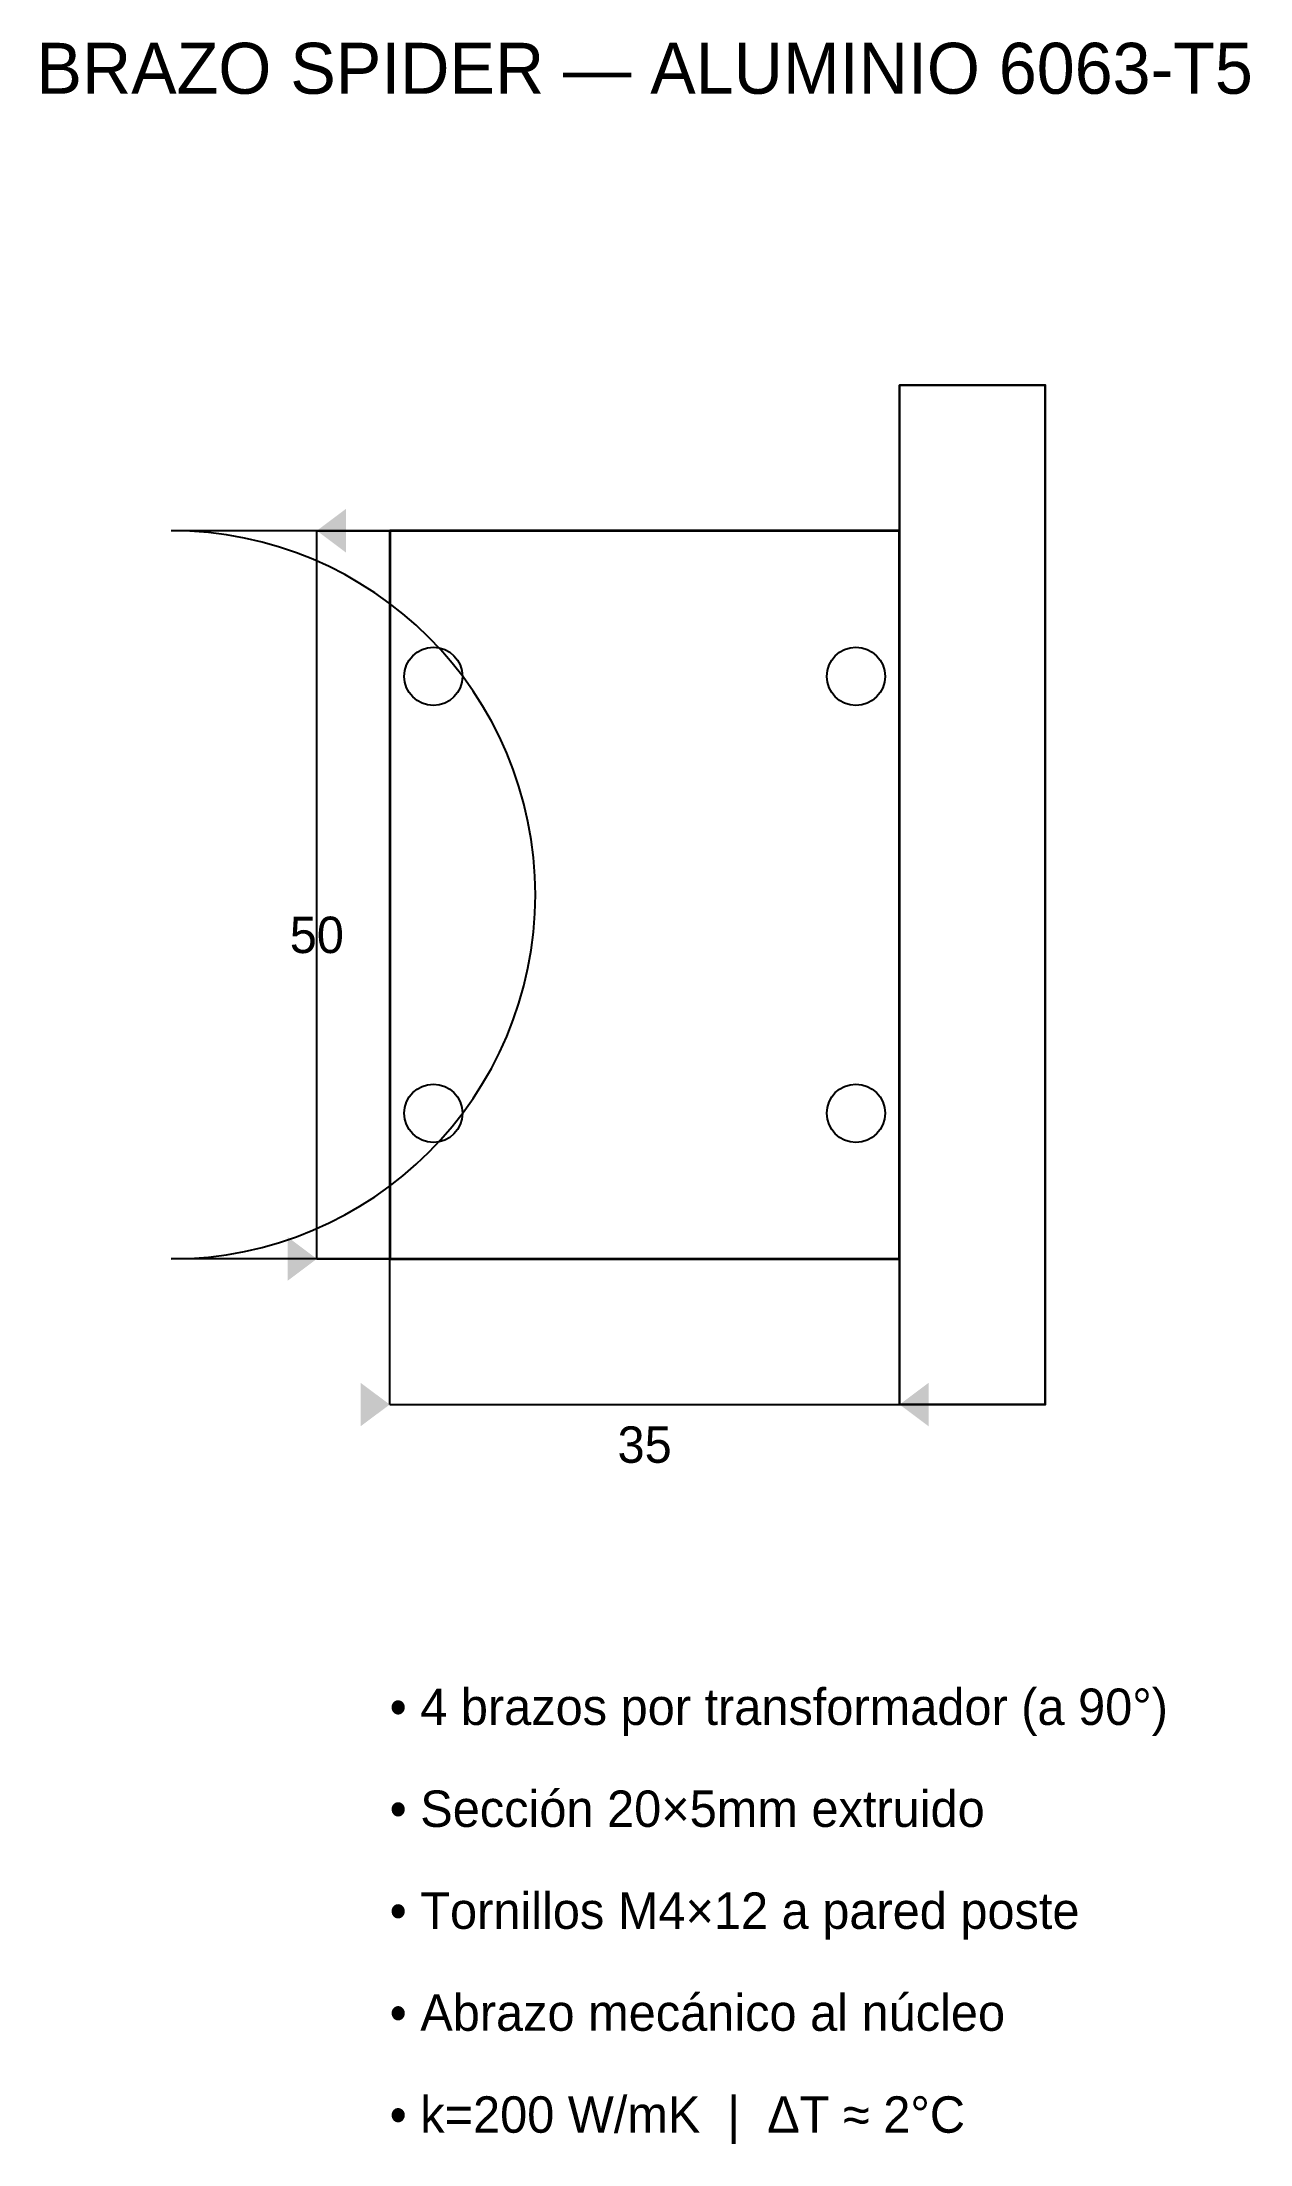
# Model space of a CAD drawing. Header units: millimetres. Extents: x 26 to 109, y 39 to 184.
import ezdxf
from ezdxf.enums import TextEntityAlignment as Align

# ---------------------------------------------------------------- set-up
doc = ezdxf.new("R2010")
doc.units = ezdxf.units.MM

msp = doc.modelspace()

# ---------------------------------------------------------------- linework, layer by layer
at = {"color": 8, "lineweight": 25}
for p, q in [((50, 150), (35, 150)), ((50, 100), (35, 100))]:
    msp.add_line(p, q, dxfattribs=at)
at = {"color": 3}
for p, q in [((45, 150), (50, 150)), ((45, 100), (45, 150)), ((45, 100), (50, 100)), ((50, 90), (50, 100)), ((85, 90), (85, 100)), ((50, 90), (85, 90))]:
    msp.add_line(p, q, dxfattribs=at)
at = {"color": 252, "lineweight": 30}
msp.add_lwpolyline([(85, 90), (95, 90), (95, 160), (85, 160)], close=True, dxfattribs=at)
at = {"color": 8, "lineweight": 35}
msp.add_lwpolyline([(50, 100), (85, 100), (85, 150), (50, 150)], close=True, dxfattribs=at)
at = {"color": 7}
for centre in [(53, 140), (82, 140), (53, 110), (82, 110)]:
    msp.add_circle(centre, 2, dxfattribs=at)
at = {"color": 8, "lineweight": 25}
msp.add_arc((35, 125), 25, 270, 90, dxfattribs=at)
at = {"color": 3}
for points in [[(45, 150), (47, 148.5), (47, 151.5)], [(45, 100), (43, 98.5), (43, 101.5)], [(50, 90), (48, 88.5), (48, 91.5)], [(85, 90), (87, 88.5), (87, 91.5)]]:
    msp.add_solid(points, dxfattribs=at)

# ---------------------------------------------------------------- texts
at = {"color": 7}
msp.add_text('BRAZO SPIDER — ALUMINIO 6063-T5', height=3.5, dxfattribs=at).set_placement((67.5, 180), align=Align.CENTER)
at = {"color": 3}
for s, p in [('50', (45, 121)), ('35', (67.5, 86))]:
    msp.add_text(s, height=2.5, dxfattribs=at).set_placement(p, align=Align.CENTER)
at = {"color": 7}
for s, p in [('• 4 brazos por transformador (a 90°)', (50, 68)), ('• Sección 20×5mm extruido', (50, 61)), ('• Tornillos M4×12 a pared poste', (50, 54)), ('• Abrazo mecánico al núcleo', (50, 47)), ('• k=200 W/mK  |  ΔT ≈ 2°C', (50, 40))]:
    msp.add_text(s, height=2.5, dxfattribs=at).set_placement(p)

doc.saveas('drawing.dxf')
